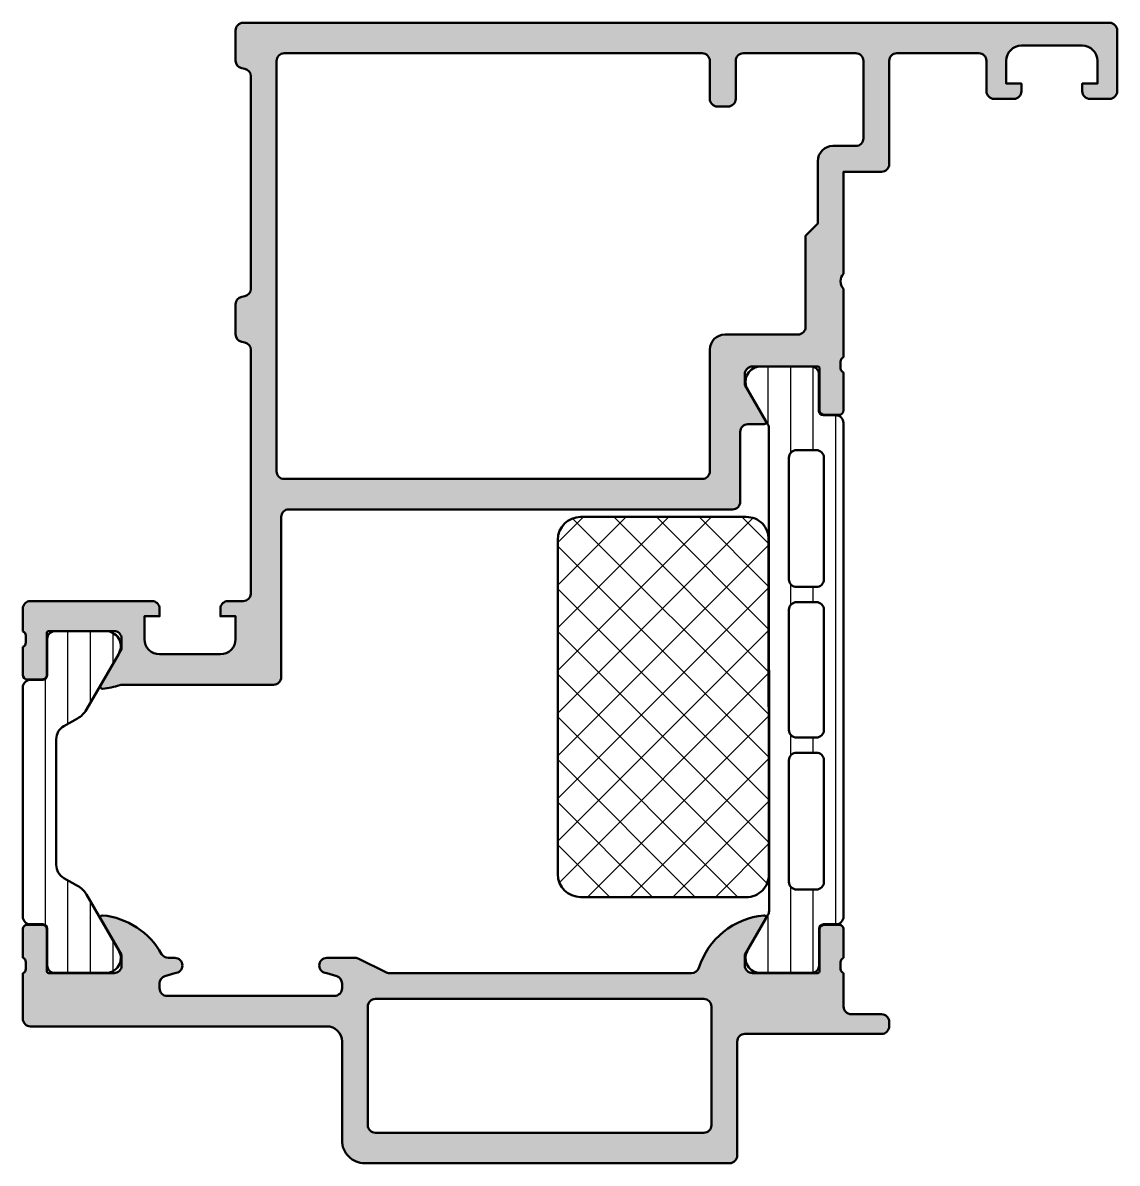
# Model space of a CAD drawing. Extents: x 0 to 72, y 0 to 75.
import ezdxf

# ---------------------------------------------------------------- set-up
doc = ezdxf.new("R2010")
doc.units = 0
for name, color, linetype, lineweight in [('0S-Alu contour', 7, 'Continuous', 50), ('0S-Alu hatch', 252, 'Continuous', 25), ('0S-Plastic contour', 254, 'Continuous', 50), ('0S-Plastic hatch', 253, 'Continuous', 25), ('0S-PT contour', 91, 'Continuous', 50), ('0S-PT hatch', 103, 'Continuous', 25)]:
    doc.layers.add(name, color=color, linetype=linetype, lineweight=lineweight)
pattern_1 = [(90, (0, 0), (-1.4859, 0), [])]

# ---------------------------------------------------------------- blocks, each defined once
blk = doc.blocks.new('431960__8824A9AE_153E_422E_A4E0_F1A59329E22C_')
at = {"layer": '0S-Alu hatch'}
h = blk.add_hatch(color=256, dxfattribs=at)
edge = h.paths.add_edge_path()
edge.add_line((71.49995620048443, 75.00000272596662), (14.49912336423877, 75))
edge.add_arc((14.49915305381014, 74.49997031042923), 0.5000296904521848, 90.00340197226035, 179.996599735218)
edge.add_line((13.99912336423849, 74.49999998509917), (13.99912336423827, 72.50979087050882))
edge.add_arc((14.4991233642385, 72.509790870509), 0.5000000000002327, 180, 258.750488243789)
edge.add_line((14.40158238209602, 72.01939739909761), (14.59666434638146, 71.98059491190284))
edge.add_ellipse((14.49912336423843, 71.49020144049194), major_axis=(-0.4999999999998429, 0), ratio=1, start_angle=180, end_angle=258.7504882437162, ccw=False)
edge.add_line((14.99912336423827, 71.49020144049194), (14.99912336423827, 57.50979134734572))
edge.add_ellipse((14.49912336423792, 57.50979134734595), major_axis=(-0.5000000000003562, 0), ratio=1, start_angle=101.24951175620578, end_angle=180, ccw=False)
edge.add_line((14.59666434638038, 57.01939787593444), (14.40158238209546, 56.98059538874014))
edge.add_arc((14.49912336423798, 56.49020191732953), 0.4999999999994784, 101.2495117562324, 180)
edge.add_line((13.9991233642385, 56.49020191732953), (13.9991233642385, 54.50979134734627))
edge.add_arc((14.49912336423831, 54.50979134734606), 0.4999999999998144, 180, 258.7504882437416)
edge.add_line((14.40158238209551, 54.01939787593516), (14.59666434638091, 53.98059538874026))
edge.add_ellipse((14.49912336423857, 53.49020191732938), major_axis=(-0.4999999999997004, 0), ratio=1, start_angle=180, end_angle=258.750488243794, ccw=False)
edge.add_line((14.99912336423827, 53.49020191732938), (14.99912336423827, 37.44105550127472))
edge.add_ellipse((14.49992942902529, 37.46943533648408), major_axis=(-0.499999999999932, 0), ratio=1, start_angle=89.9999999999996, end_angle=176.7461617141474, ccw=False)
edge.add_line((14.49992942902529, 36.96943533648414), (13.49992942902545, 36.96943533648413))
edge.add_arc((13.49992942902545, 36.46943533648415), 0.4999999999999858, 90.00000000000018, 180)
edge.add_line((12.99992942902546, 36.46943533648415), (12.99992942902546, 35.96943533648414))
edge.add_line((12.99992942902546, 35.96943533648414), (13.99992942902545, 35.96943533648414))
edge.add_line((13.99992942902545, 35.96943533648414), (13.99992942902545, 34.46943533648414))
edge.add_ellipse((12.99992942902546, 34.46943533648414), major_axis=(-0.9999999999999982, 0), ratio=1, start_angle=90.00000000000011, end_angle=180, ccw=False)
edge.add_line((12.99992942902546, 33.46943533648414), (8.999929429025462, 33.46943533648414))
edge.add_ellipse((8.999929429025467, 34.46943533648414), major_axis=(-1, 0), ratio=1, start_angle=0, end_angle=89.99999999999977, ccw=False)
edge.add_line((7.999929429025467, 34.46943533648414), (7.99992942902547, 35.96943533648414))
edge.add_line((7.99992942902547, 35.96943533648414), (8.99992942902547, 35.96943533648413))
edge.add_line((8.99992942902547, 35.96943533648413), (8.99992942902547, 36.46943533648408))
edge.add_arc((8.49992942902547, 36.46943533648414), 0.5, 0, 90)
edge.add_line((8.49992942902547, 36.96943533648414), (0.4999904641815505, 36.96943533648413))
edge.add_arc((0.4999435045378072, 36.4694212609718), 0.5000140777174787, 89.9946189727094, 180.0053810273282)
edge.add_line((-7.05709745237e-05, 36.46937430132773), (-7.0570974529e-05, 34.97015682872069))
edge.add_ellipse((-0.0789070175175795, 34.70263623672763), major_axis=(-0.2788950563273819, 0), ratio=1, start_angle=178.8354106258941, end_angle=253.5801235805032, ccw=False)
edge.add_line((0.1999304290254145, 34.69696782872921), (0.1999304290254002, 34.24337382872903))
edge.add_ellipse((-0.0789376666177582, 34.23771316925185), major_axis=(-0.2789255417371422, 0), ratio=1, start_angle=106.42459455537119, end_angle=181.1628700729101, ccw=False)
edge.add_line((-7.05709745148e-05, 33.97016982872894), (-7.05709745148e-05, 32.11740259864731))
edge.add_arc((0.2999294290254468, 32.11740259864725), 0.2999999999999616, 180, 270)
edge.add_line((0.2999294290254468, 31.81740259864728), (1.279903748068328, 31.81740259864729))
edge.add_arc((1.279903748068385, 32.11740259864717), 0.2999999999998764, 269.9999999999891, 360)
edge.add_line((1.579903748068261, 32.11740259864717), (1.579903748068261, 34.87740059864741))
edge.add_ellipse((1.699903748068098, 34.8774005986474), major_axis=(-0.1199999999998376, 0), ratio=1, start_angle=269.9999999999712, end_angle=360, ccw=False)
edge.add_line((1.699903748068159, 34.99740059864723), (5.999921799630733, 34.99740059864712))
edge.add_ellipse((5.999932121453726, 34.49732796175597), major_axis=(-0.5000726369976718, 0), ratio=1, start_angle=179.9988173780284, end_angle=270.0011826219846, ccw=False)
edge.add_line((6.500004758344873, 34.49731763993309), (6.500004758344843, 33.79721497786972))
edge.add_line((6.500004758344843, 33.79721497786972), (5.11850930072299, 31.40439465484231))
edge.add_arc((5.237986158829606, 31.33541465865217), 0.1379599923797483, 149.9999999998721, 275.6225775506623)
edge.add_arc((4.761832189583952, 36.1739371827675), 4.999854974564036, 275.6203839301118, 288.8623483741424)
edge.add_ellipse((6.539911286044489, 30.96943533648452), major_axis=(-0.4999999999996487, 0), ratio=1, start_angle=269.9999999999984, end_angle=288.8623483741412, ccw=False)
edge.add_line((6.539911286044503, 31.46943533648417), (16.49912336423827, 31.46943533648417))
edge.add_arc((16.49912336423827, 31.96943533648417), 0.5, 270, 360)
edge.add_line((16.99912336423827, 31.96943533648417), (16.99912336423827, 42.49968349648105))
edge.add_ellipse((17.49912336423827, 42.49968349648105), major_axis=(-0.5000000000000046, 0), ratio=1, start_angle=270.0000000000004, end_angle=360, ccw=False)
edge.add_line((17.49912336423827, 42.99968349648106), (46.69941174291055, 42.99968349648125))
edge.add_arc((46.69941174291056, 43.49968349648127), 0.5000000000000214, 269.9999999999992, 359.9968022409847)
edge.add_line((47.19941174213185, 43.49965559076953), (47.19995314873156, 48.09609969850436))
edge.add_ellipse((47.69995314873156, 48.09609969850441), major_axis=(-0.5, 0), ratio=1, start_angle=270.0000000000106, end_angle=360, ccw=False)
edge.add_line((47.69995314873147, 48.59609969850442), (48.76947219169952, 48.59609969850464))
edge.add_arc((48.76123924660209, 48.73490128730498), 0.1390455408795061, 273.3944926787474, 384.0558721559226)
edge.add_line((48.88820845879041, 48.79158004518439), (47.49996382988359, 51.19610580201998))
edge.add_line((47.49996382988359, 51.19610580201998), (47.49996382988392, 51.89610275027252))
edge.add_ellipse((47.99994094268986, 51.89612563879514), major_axis=(-0.4999771133298449, 0), ratio=1, start_angle=-90.00349721634609, end_angle=0.002622951468595147, ccw=False)
edge.add_line((47.99997146026283, 52.39610275119362), (52.29998188283803, 52.3961027511936))
edge.add_ellipse((52.29998188283829, 52.27610275119365), major_axis=(-0.1199999999999548, 0), ratio=1, start_angle=180, end_angle=270.0000000001255, ccw=False)
edge.add_line((52.41998188283825, 52.27610275119365), (52.41998188283817, 49.51610475119417))
edge.add_arc((52.71998188283813, 49.51610475119395), 0.2999999999999545, 180, 269.9999999999728)
edge.add_line((52.71998188283799, 49.216104751194), (53.69995620188085, 49.216104751194))
edge.add_arc((53.69995620188084, 49.51610475119409), 0.3000000000000895, 270.0000000000027, 360)
edge.add_line((53.99995620188093, 49.51610475119409), (53.99995620188091, 51.99956054145022))
edge.add_ellipse((54.07882329752385, 52.26710388197304), major_axis=(-0.2789255417369621, 0), ratio=1, start_angle=-1.1628700728726926, end_angle=73.5754054446839, ccw=False)
edge.add_line((53.79995520188086, 52.27276454145003), (53.79995520188087, 52.72635854144988))
edge.add_ellipse((54.07879264648443, 52.73202694940906), major_axis=(-0.2788950543875584, 0), ratio=1, start_angle=-73.58012358045619, end_angle=1.1645893741433042, ccw=False)
edge.add_line((53.99995620048951, 52.99954753954134), (53.99995618186339, 57.50003787969188))
edge.add_ellipse((54.52490373238915, 58.00003019178678), major_axis=(-0.7249567179887274, 0), ratio=1, start_angle=-43.6052377851002, end_angle=43.60523778513959, ccw=False)
edge.add_line((53.99995618186306, 58.50002250388132), (53.99995618186306, 65.20003019178694))
edge.add_line((53.99995618186306, 65.20003019178694), (56.4999592522315, 65.20004545059435))
edge.add_arc((56.49995620047675, 65.70004492800652), 0.4999994774214736, 270.0003497057004, 360.0000598799125)
edge.add_line((56.99995567789795, 65.70004545055679), (56.99994857109498, 72.50003324354547))
edge.add_ellipse((57.49993477485247, 72.50001652211974), major_axis=(-0.4999862040371152, 0), ratio=1, start_angle=269.9984190234793, end_angle=359.9980838129406, ccw=False)
edge.add_line((57.49994857109464, 73.00000272596651), (62.8999500969736, 73.0000027259664))
edge.add_ellipse((62.89995373633054, 72.50000636532305), major_axis=(-0.4999963606565819, 0), ratio=1, start_angle=179.9995829571355, end_angle=270.00041704262196, ccw=False)
edge.add_line((63.39995009697388, 72.500002725964), (63.39995009697388, 70.50000272595601))
edge.add_arc((63.89995009720667, 70.5000027259664), 0.5000000002327952, 180, 270.0017485278383)
edge.add_line((63.8999653559906, 70.00000272596643), (65.19995314873147, 70.00000272596657))
edge.add_arc((65.1999504078639, 70.50000546683437), 0.5000027408753117, 270.0003140785665, 359.9996859215192)
edge.add_line((65.69995314873171, 70.50000272596753), (65.6999531487317, 71.00000272596655))
edge.add_line((65.6999531487317, 71.00000272596655), (64.6999531487317, 71.00000272596651))
edge.add_line((64.6999531487317, 71.00000272596651), (64.69995314873216, 72.50000272594576))
edge.add_ellipse((65.69995314873164, 72.50000272596697), major_axis=(-0.9999999999994813, 0), ratio=1, start_angle=270.0000000006131, end_angle=360, ccw=False)
edge.add_line((65.69995314872094, 73.50000272596645), (69.69995314873123, 73.5000027259668))
edge.add_ellipse((69.6999440522572, 72.49999362949228), major_axis=(-1.000009096515886, 0), ratio=1, start_angle=180.0005211845822, end_angle=269.9994788151697, ccw=False)
edge.add_line((70.69995314873171, 72.50000272596199), (70.6999531487317, 71.00000272596651))
edge.add_line((70.6999531487317, 71.00000272596651), (69.6999531487317, 71.00000272596651))
edge.add_line((69.6999531487317, 71.00000272596651), (69.6999531487317, 70.50000272595639))
edge.add_arc((70.19992263260866, 70.49997220605984), 0.4999694848084951, 179.996502464076, 270.0078688575056)
edge.add_line((70.19999129715349, 70.00000272596645), (71.49995620048425, 70.00000272596697))
edge.add_arc((71.499971460676, 70.499987469273), 0.4999847435389102, 269.9982512574774, 360.0069943271025)
edge.add_line((71.9999562004895, 70.50004850442888), (71.99995620048946, 74.50000272596651))
edge.add_arc((71.4999256829114, 74.49997220838854), 0.5000305185093481, 0.0034968434056635, 89.99650315716264)
edge = h.paths.add_edge_path()
edge.add_line((16.69954050655171, 45.49967724075116), (16.69911115720779, 72.49311952266274))
edge.add_ellipse((17.19912141223192, 72.49317030279472), major_axis=(-0.5000102576026914, 0), ratio=1, start_angle=-90.00581885514953, end_angle=0.00581885512599456, ccw=False)
edge.add_line((17.1991721923641, 72.99318055781885), (44.69996840720042, 72.99319094330299))
edge.add_ellipse((44.69998128838321, 72.49321908295452), major_axis=(-0.4999718605144009, 0), ratio=1, start_angle=179.9985238421549, end_angle=270.0014761578957, ccw=False)
edge.add_line((45.19995314873168, 72.49320620177139), (45.19995314873169, 69.99320620177102))
edge.add_arc((45.69995314896432, 69.99320620177102), 0.5000000002326317, 180, 270.0017485278408)
edge.add_line((45.69996840774827, 69.49320620177122), (46.39995314871889, 69.49320620175803))
edge.add_arc((46.39995678807548, 69.99320256241428), 0.4999963606694996, 269.9995829574187, 360.0004170428646)
edge.add_line((46.89995314873174, 69.99320620177076), (46.89995314873173, 72.49320620177107))
edge.add_ellipse((47.39995314896483, 72.49320620177107), major_axis=(-0.5000000002331006, 0), ratio=1, start_angle=269.99825147216984, end_angle=360, ccw=False)
edge.add_line((47.39996840774868, 72.99320620177136), (54.79991500175895, 72.99320620177116))
edge.add_ellipse((54.79991085569368, 72.49316390696173), major_axis=(-0.5000422948266209, 0), ratio=1, start_angle=180.004846218292, end_angle=269.9995249361029, ccw=False)
edge.add_line((55.2999531487316, 72.49320620177085), (55.2999455194221, 67.40004850241925))
edge.add_ellipse((54.79995931932164, 67.40003470243418), major_axis=(-0.4999862002909106, 0), ratio=1, start_angle=89.99841859458212, end_angle=180.0015814054485, ccw=False)
edge.add_line((54.79994551933685, 66.90004850233373), (53.29994551932649, 66.90004850233407))
edge.add_arc((53.2999989267291, 65.9000027239001), 1.000045779860081, 90.00305987868455, 179.9965031044813)
edge.add_line((52.29995314873158, 65.9000637590351), (52.29995292106734, 61.80002240817478))
edge.add_line((52.29995292106734, 61.80002240817478), (51.49994856150524, 61.00001804861239))
edge.add_line((51.49994856150524, 61.00001804861239), (51.49994856150527, 55.00035247303015))
edge.add_ellipse((50.99994856150527, 55.00035247303015), major_axis=(-0.5000000000000071, 0), ratio=1, start_angle=90, end_angle=180, ccw=False)
edge.add_line((50.99994856150527, 54.50035247303015), (46.19996989371656, 54.50035247303003))
edge.add_arc((46.19996989371654, 53.50035247303004), 0.9999999999999928, 89.9999999999992, 179.9968022409846)
edge.add_line((45.19996989527401, 53.50040828445481), (45.19952336219886, 45.49966154525103))
edge.add_ellipse((44.69951479858707, 45.49969206009293), major_axis=(-0.5000085645429327, 0), ratio=1, start_angle=90.00349684285499, end_angle=179.9965033165862, ccw=False)
edge.add_line((44.69954531482038, 44.99968349648122), (17.19953425082166, 44.99968349648111))
edge.add_ellipse((17.19953425082177, 45.49967724075116), major_axis=(-0.4999937442700571, 0), ratio=1, start_angle=0, end_angle=89.99999999998698, ccw=False)
at = {"layer": '0S-Alu contour', "color": 7}
for points in [[(13.99912336423849, 74.49999998509917), (13.99912336423827, 72.50979087050882)], [(71.49995620048443, 75.00000272596662), (14.49912336423877, 75)], [(71.9999562004895, 70.50004850442888), (71.99995620048946, 74.50000272596651)], [(17.1991721923641, 72.99318055781885), (44.69996840720042, 72.99319094330299)], [(47.39996840774868, 72.99320620177136), (54.79991500175895, 72.99320620177116)], [(57.49994857109464, 73.00000272596651), (62.8999500969736, 73.0000027259664)], [(65.69995314872094, 73.50000272596645), (69.69995314873123, 73.5000027259668)], [(14.40158238209602, 72.01939739909761), (14.59666434638146, 71.98059491190284)], [(16.69954050655171, 45.49967724075116), (16.69911115720779, 72.49311952266274)], [(45.19995314873168, 72.49320620177139), (45.19995314873169, 69.99320620177102)], [(46.89995314873174, 69.99320620177076), (46.89995314873173, 72.49320620177107)], [(55.2999531487316, 72.49320620177085), (55.2999455194221, 67.40004850241925)], [(56.99995567789795, 65.70004545055679), (56.99994857109498, 72.50003324354547)], [(63.39995009697388, 72.500002725964), (63.39995009697388, 70.50000272595601)], [(65.69995314873171, 70.50000272596753), (65.6999531487317, 71.00000272596655), (64.6999531487317, 71.00000272596651), (64.69995314873216, 72.50000272594576)], [(70.69995314873171, 72.50000272596199), (70.6999531487317, 71.00000272596651), (69.6999531487317, 71.00000272596651), (69.6999531487317, 70.50000272595639)], [(14.99912336423827, 71.49020144049194), (14.99912336423827, 57.50979134734572)], [(63.8999653559906, 70.00000272596643), (65.19995314873147, 70.00000272596657)], [(70.19999129715349, 70.00000272596645), (71.49995620048425, 70.00000272596697)], [(45.69996840774827, 69.49320620177122), (46.39995314871889, 69.49320620175803)], [(54.79994551933685, 66.90004850233373), (53.29994551932649, 66.90004850233407)], [(52.29995314873158, 65.9000637590351), (52.29995292106734, 61.80002240817478), (51.49994856150524, 61.00001804861239), (51.49994856150527, 55.00035247303015)], [(53.99995618186306, 58.50002250388132), (53.99995618186306, 65.20003019178694), (56.4999592522315, 65.20004545059435)], [(14.59666434638038, 57.01939787593444), (14.40158238209546, 56.98059538874014)], [(53.99995620048951, 52.99954753954134), (53.99995618186339, 57.50003787969188)], [(13.9991233642385, 56.49020191732953), (13.9991233642385, 54.50979134734627)], [(14.40158238209551, 54.01939787593516), (14.59666434638091, 53.98059538874026)], [(50.99994856150527, 54.50035247303015), (46.19996989371656, 54.50035247303003)], [(14.99912336423827, 53.49020191732938), (14.99912336423827, 37.44105550127472)], [(45.19996989527401, 53.50040828445481), (45.19952336219886, 45.49966154525103)], [(53.79995520188086, 52.27276454145003), (53.79995520188087, 52.72635854144988)], [(48.88820845879041, 48.79158004518439), (47.49996382988359, 51.19610580201998), (47.49996382988392, 51.89610275027252)], [(47.99997146026283, 52.39610275119362), (52.29998188283803, 52.3961027511936)], [(52.41998188283825, 52.27610275119365), (52.41998188283817, 49.51610475119417)], [(53.99995620188093, 49.51610475119409), (53.99995620188091, 51.99956054145022)], [(52.71998188283799, 49.216104751194), (53.69995620188085, 49.216104751194)], [(47.19941174213185, 43.49965559076953), (47.19995314873156, 48.09609969850436)], [(47.69995314873147, 48.59609969850442), (48.76947219169952, 48.59609969850464)], [(44.69954531482038, 44.99968349648122), (17.19953425082166, 44.99968349648111)], [(17.49912336423827, 42.99968349648106), (46.69941174291055, 42.99968349648125)], [(16.99912336423827, 31.96943533648417), (16.99912336423827, 42.49968349648105)], [(8.49992942902547, 36.96943533648414), (0.4999904641815505, 36.96943533648413)], [(14.49992942902529, 36.96943533648414), (13.49992942902545, 36.96943533648413)], [(-7.05709745237e-05, 36.46937430132773), (-7.0570974529e-05, 34.97015682872069)], [(7.999929429025467, 34.46943533648414), (7.99992942902547, 35.96943533648414), (8.99992942902547, 35.96943533648413), (8.99992942902547, 36.46943533648408)], [(12.99992942902546, 36.46943533648415), (12.99992942902546, 35.96943533648414), (13.99992942902545, 35.96943533648414), (13.99992942902545, 34.46943533648414)], [(0.1999304290254145, 34.69696782872921), (0.1999304290254002, 34.24337382872903)], [(1.579903748068261, 32.11740259864717), (1.579903748068261, 34.87740059864741)], [(1.699903748068159, 34.99740059864723), (5.999921799630733, 34.99740059864712)], [(-7.05709745148e-05, 33.97016982872894), (-7.05709745148e-05, 32.11740259864731)], [(6.500004758344873, 34.49731763993309), (6.500004758344843, 33.79721497786972), (5.11850930072299, 31.40439465484231)], [(12.99992942902546, 33.46943533648414), (8.999929429025462, 33.46943533648414)], [(0.2999294290254468, 31.81740259864728), (1.279903748068328, 31.81740259864729)], [(6.539911286044503, 31.46943533648417), (16.49912336423827, 31.46943533648417)]]:
    blk.add_lwpolyline(points, dxfattribs=at)
for centre, radius, start, end in [((14.49915305381014, 74.49997031042923), 0.5000296904521848, 90.00340197226035, 179.996599735218), ((71.4999256829114, 74.49997220838854), 0.5000305185093481, 0.0034968434056635, 89.99650315716264), ((14.4991233642385, 72.509790870509), 0.5000000000002327, 180, 258.750488243789), ((45.69995314896432, 69.99320620177102), 0.5000000002326317, 180, 270.0017485278408), ((46.39995678807548, 69.99320256241428), 0.4999963606694996, 269.9995829574187, 0.0004170428646345), ((63.89995009720667, 70.5000027259664), 0.5000000002327952, 180, 270.0017485278383), ((65.1999504078639, 70.50000546683437), 0.5000027408753117, 270.0003140785665, 359.9996859215192), ((70.19992263260866, 70.49997220605984), 0.4999694848084951, 179.996502464076, 270.0078688575056), ((71.499971460676, 70.499987469273), 0.4999847435389102, 269.9982512574774, 0.0069943271024821), ((53.2999989267291, 65.9000027239001), 1.000045779860081, 90.00305987868455, 179.9965031044813), ((56.49995620047675, 65.70004492800652), 0.4999994774214736, 270.0003497057004, 5.98799124132e-05), ((14.49912336423798, 56.49020191732953), 0.4999999999994784, 101.2495117562324, 180), ((14.49912336423831, 54.50979134734606), 0.4999999999998144, 180, 258.7504882437416), ((46.19996989371654, 53.50035247303004), 0.9999999999999928, 89.9999999999992, 179.9968022409846), ((52.71998188283813, 49.51610475119395), 0.2999999999999545, 180, 269.9999999999728), ((53.69995620188084, 49.51610475119409), 0.3000000000000895, 270.0000000000027, 0), ((48.76123924660209, 48.73490128730498), 0.1390455408795061, 273.3944926787474, 24.05587215592258), ((46.69941174291056, 43.49968349648127), 0.5000000000000214, 269.9999999999992, 359.9968022409847), ((0.4999435045378072, 36.4694212609718), 0.5000140777174787, 89.9946189727094, 180.0053810273282), ((8.49992942902547, 36.46943533648414), 0.5, 0, 90), ((13.49992942902545, 36.46943533648415), 0.4999999999999858, 90.00000000000018, 180), ((0.2999294290254468, 32.11740259864725), 0.2999999999999616, 180, 270), ((1.279903748068385, 32.11740259864717), 0.2999999999998764, 269.9999999999891, 0), ((16.49912336423827, 31.96943533648417), 0.5, 270, 0), ((5.237986158829606, 31.33541465865217), 0.1379599923797483, 149.9999999998721, 275.6225775506623), ((4.761832189583952, 36.1739371827675), 4.999854974564036, 275.6203839301118, 288.8623483741424)]:
    blk.add_arc(centre, radius, start, end, dxfattribs=at)
at = {"layer": '0S-Alu contour', "color": 7, "extrusion": (0, 0, -1)}
for centre, radius, start, end in [((-17.19912141223192, 72.49317030279472), 0.5000102576026914, 359.994181144874, 90.00581885514958), ((-44.69998128838321, 72.49321908295452), 0.4999718605144009, 89.99852384210429, 180.0014761578452), ((-47.39995314896483, 72.49320620177107), 0.5000000002331006, 0, 90.00174852783016), ((-54.79991085569368, 72.49316390696173), 0.5000422948266209, 90.0004750638971, 179.995153781708), ((-57.49993477485247, 72.50001652211974), 0.4999862040371152, 0.0019161870594297, 90.00158097652073), ((-62.89995373633054, 72.50000636532305), 0.4999963606565819, 89.99958295737802, 180.0004170428646), ((-65.69995314873164, 72.50000272596697), 0.9999999999994813, 0, 89.99999999938689), ((-69.6999440522572, 72.49999362949228), 1.000009096515886, 90.00052118483028, 179.9994788154178), ((-14.49912336423843, 71.49020144049194), 0.4999999999998429, 101.2495117562838, 180), ((-54.79995931932164, 67.40003470243418), 0.4999862002909106, 179.9984185945515, 270.0015814054179), ((-54.52490373238915, 58.00003019178678), 0.7249567179887274, 316.3947622148604, 43.60523778510031), ((-14.49912336423792, 57.50979134734595), 0.5000000000003562, 180, 258.7504882437942), ((-50.99994856150527, 55.00035247303015), 0.5000000000000071, 180, 270), ((-14.49912336423857, 53.49020191732938), 0.4999999999997004, 101.249511756206, 180), ((-54.07879264648443, 52.73202694940906), 0.2788950543875584, 358.8354106258567, 73.58012358045626), ((-47.99994094268986, 51.89612563879514), 0.4999771133298449, 359.9973770485314, 90.0034972163462), ((-52.29998188283829, 52.27610275119365), 0.1199999999999548, 89.99999999987448, 180), ((-54.07882329752385, 52.26710388197304), 0.2789255417369621, 286.4245945553161, 1.162870072872746), ((-47.69995314873156, 48.09609969850441), 0.5, 0, 89.99999999998941), ((-17.19953425082177, 45.49967724075116), 0.4999937442700571, 270.000000000013, 0), ((-44.69951479858707, 45.49969206009293), 0.5000085645429327, 180.0034966834139, 269.996503157145), ((-17.49912336423827, 42.49968349648105), 0.5000000000000046, 0, 89.99999999999959), ((-14.49992942902529, 37.46943533648408), 0.499999999999932, 183.2538382858527, 270.0000000000004), ((0.0789070175175795, 34.70263623672763), 0.2788950563273819, 106.4198764194968, 181.164589374106), ((-1.699903748068098, 34.8774005986474), 0.1199999999998376, 0, 90.00000000002883), ((-5.999932121453726, 34.49732796175597), 0.5000726369976718, 89.9988173780154, 180.0011826219717), ((0.0789376666177582, 34.23771316925185), 0.2789255417371422, 178.8371299270899, 253.5754054446288), ((-8.999929429025467, 34.46943533648414), 1, 270.0000000000002, 0), ((-12.99992942902546, 34.46943533648414), 0.9999999999999982, 180, 269.9999999999999), ((-6.539911286044489, 30.96943533648452), 0.4999999999996487, 71.13765162585877, 90.0000000000016)]:
    blk.add_arc(centre, radius, start, end, dxfattribs=at)
blk = doc.blocks.new('398440__801BE22E_E060_4D27_A090_A6DE9F89F78A_')
at = {"layer": '0S-Alu hatch'}
h = blk.add_hatch(color=256, dxfattribs=at)
edge = h.paths.add_edge_path()
edge.add_arc((22.49995687720123, 1.499821585890855), 1.499956877821018, 179.998352804877, 270.0004814978197)
edge.add_line((22.49996948242229, -0.0001352918771984), (46.49996032714795, 0.0001352918772015))
edge.add_arc((46.49995502666808, 0.5001405923571274), 0.5000053005080206, 270.0006073838122, 359.9993926164032)
edge.add_line((46.99996032714801, 0.5001352918791437), (46.999960327148, 8.000135291877273))
edge.add_ellipse((47.49996593823373, 8.00012968079149), major_axis=(-0.5000056111172098, 0), ratio=1, start_angle=270.00064297584066, end_angle=359.9993570239796, ccw=False)
edge.add_line((47.49996032714804, 8.500135291877214), (56.49995620187553, 8.50013529187703))
edge.add_arc((56.49997146090297, 9.000112404232366), 0.4999771125881856, 269.9982513642132, 360.0034972169345)
edge.add_line((56.99994857255979, 9.00014292181043), (56.99995142846706, 9.299601949613798))
edge.add_arc((56.49994857257404, 9.299594320408573), 0.500002855951227, 0.0008742375329365, 89.99825149883156)
edge.add_line((56.49996383121237, 9.799597176126975), (54.49995620187611, 9.799597176126897))
edge.add_ellipse((54.49993331334827, 10.29957428800153), major_axis=(-0.4999771123985476, 0), ratio=1, start_angle=-0.003497215683921695, end_angle=90.00262295215663, ccw=False)
edge.add_line((53.99995620188109, 10.29960480556867), (53.99999999938021, 12.50009787237394))
edge.add_ellipse((54.07820838925648, 12.76719811588032), major_axis=(-0.2783147360960374, 0), ratio=1, start_angle=-1.2050000022396716, end_angle=73.6796850205692, ccw=False)
edge.add_line((53.79995520188092, 12.77305098214787), (53.79995520188092, 13.22664498214788))
edge.add_ellipse((54.0788232975241, 13.23230564162494), major_axis=(-0.2789255417371506, 0), ratio=1, start_angle=-73.57540544464513, end_angle=1.1628700728869035, ccw=False)
edge.add_line((53.99995620188093, 13.49984898214788), (53.99995620188093, 15.37985998215639))
edge.add_arc((53.69995620188091, 15.37985998215637), 0.3000000000000256, 0, 90.00000000000136)
edge.add_line((53.6999562018809, 15.6798599821564), (52.71998188283814, 15.67985998215639))
edge.add_arc((52.71998188283814, 15.37985998215639), 0.300000000000006, 90, 180)
edge.add_line((52.41998188283814, 15.37985998215639), (52.41998188283813, 12.61986198215639))
edge.add_ellipse((52.29998188283814, 12.61986198215639), major_axis=(-0.1199999999999903, 0), ratio=1, start_angle=90, end_angle=180, ccw=False)
edge.add_line((52.29998188283814, 12.4998619821564), (47.99995620188065, 12.4998619821571))
edge.add_ellipse((47.99995620188073, 12.99986198215742), major_axis=(-0.5000000000003233, 0), ratio=1, start_angle=0, end_angle=89.99999999999022, ccw=False)
edge.add_line((47.4999562018804, 12.99986198215742), (47.49995620188076, 13.69986198215777))
edge.add_line((47.49995620188076, 13.69986198215777), (48.881451659503, 16.0926823051851))
edge.add_arc((48.76183641723258, 16.16174219750914), 0.1381197846480384, 329.9999999999859, 455.6225775507437)
edge.add_arc((49.23817944305319, 11.32325312031488), 4.999999999994374, 95.62257755078116, 162.25158364392)
edge.add_ellipse((43.99995621156345, 12.99986197906325), major_axis=(-0.4999999898376584, 0), ratio=1, start_angle=90.00000000006429, end_angle=162.2515836440106, ccw=False)
edge.add_line((43.99995621156402, 12.49986198922559), (24.11797773865342, 12.49986470811993))
edge.add_ellipse((24.11797773865349, 12.99991887359843), major_axis=(-0.5000541654785025, 0), ratio=1, start_angle=63.430873876174076, end_angle=89.99999999999193, ccw=False)
edge.add_line((23.89431490810074, 12.55267273706785), (22.10523871032008, 13.44736989325601))
edge.add_arc((21.88220456760971, 12.99987042824426), 0.5000000000003478, 63.50829236480919, 89.99999999999265)
edge.add_line((21.88220456760978, 13.49987042824461), (19.9999007515901, 13.49987042824455))
edge.add_arc((19.9999007515901, 12.99987042824455), 0.4999999999999947, 90, 270)
edge.add_line((19.9999007515901, 12.49987042824456), (20.65702212605114, 12.29985529579994))
edge.add_ellipse((20.49989331728188, 11.82518642442244), major_axis=(-0.5000000000000379, 0), ratio=1, start_angle=180, end_angle=251.6839973318931, ccw=False)
edge.add_line((20.99989331728191, 11.82518642442244), (20.99989331728179, 11.4998629266285))
edge.add_ellipse((20.49989312089353, 11.49985549080309), major_axis=(-0.5000001964435464, 0), ratio=1, start_angle=89.99565096740957, end_angle=180.0008520823531, ccw=False)
edge.add_line((20.49985516840967, 10.99985529579993), (9.499900751589687, 10.99985529580002))
edge.add_ellipse((9.499893316886986, 11.49984786126855), major_axis=(-0.4999925655238087, 0), ratio=1, start_angle=-0.0017262243267737176, end_angle=90.0008519668412, ccw=False)
edge.add_line((8.999900751590102, 11.49986292519363), (8.999900751589973, 11.82518642442272))
edge.add_ellipse((9.499900751589848, 11.82518642442268), major_axis=(-0.4999999999998757, 0), ratio=1, start_angle=288.3160026681418, end_angle=360, ccw=False)
edge.add_line((9.342771942820342, 12.29985529579993), (9.999900751589973, 12.49987042824448))
edge.add_arc((9.999900751589973, 12.99987042824448), 0.5, 270, 450)
edge.add_line((9.999900751589973, 13.49987042824448), (9.566731887909159, 13.49987042824436))
edge.add_ellipse((9.56673188790911, 13.99987042823895), major_axis=(-0.499999999994591, 0), ratio=1, start_angle=29.1273764722161, end_angle=90.00000000000551, ccw=False)
edge.add_arc((4.76167751042314, 11.32378143789333), 4.999999999980822, 29.11358337098635, 84.3774224492687)
edge.add_arc((5.238020536238353, 16.16227051507432), 0.1381197846482276, 84.37742244936989, 210.0000000001645)
edge.add_line((5.118405293967951, 16.09321062274986), (6.499900751589745, 13.70039029972252))
edge.add_line((6.499900751589745, 13.70039029972252), (6.49990075158983, 13.00039029972281))
edge.add_ellipse((5.999900751589638, 13.00039029972289), major_axis=(-0.5000000000001918, 0), ratio=1, start_angle=89.99999999999079, end_angle=180, ccw=False)
edge.add_line((5.999900751589558, 12.50039029972269), (1.699875070632508, 12.50039029972266))
edge.add_ellipse((1.699875070632504, 12.62039029972266), major_axis=(-0.120000000000001, 0), ratio=1, start_angle=0, end_angle=90.0000000000017, ccw=False)
edge.add_line((1.579875070632503, 12.62039029972266), (1.579875070632503, 15.38038829972266))
edge.add_arc((1.279875070632499, 15.38038829972266), 0.3000000000000043, 0, 90)
edge.add_line((1.279875070632499, 15.68038829972266), (0.2999007515897212, 15.68038829972266))
edge.add_arc((0.2999007515897176, 15.38038829972265), 0.3000000000000096, 89.99999999999935, 180)
edge.add_line((-9.9248410292e-05, 15.38038829972265), (-9.92484102795e-05, 13.50037729971414))
edge.add_ellipse((-0.0789663440534412, 13.2328339591912), major_axis=(-0.2789255417371423, 0), ratio=1, start_angle=178.8371299271139, end_angle=253.5754054446462, ccw=False)
edge.add_line((0.199901751589719, 13.22717329971415), (0.1999017515897172, 12.77357929971414))
edge.add_ellipse((-0.0796939046947678, 12.76815026845876), major_axis=(-0.2796483602553817, 0), ratio=1, start_angle=106.55759204132849, end_angle=181.1123974420114, ccw=False)
edge.add_line((-6.197922e-10, 12.50009787237394), (-9.92484101552e-05, 9.499860968928546))
edge.add_arc((0.4998776882077145, 9.49983790554616), 0.4999769371498139, 179.9973570091198, 270.0026429908271)
edge.add_line((0.4999007515898591, 8.99986096892829), (19.99999999999995, 8.999853339533816))
edge.add_ellipse((19.99995682087093, 7.999810160046262), major_axis=(-1.000043180419731, 0), ratio=1, start_angle=180.0029110088259, end_angle=269.9975261249663, ccw=False)
edge.add_line((20.99999999999995, 7.999860968928662), (21.00000000000007, 1.499864708123029))
edge = h.paths.add_edge_path()
edge.add_ellipse((44.79992675588053, 2.500150549967628), major_axis=(-0.5000305197423778, 0), ratio=1, start_angle=90.00611947540511, end_angle=179.9982516583455, ccw=False)
edge.add_line((44.79998016163725, 2.000120033077253), (23.19995727539043, 1.999864708123171))
edge.add_ellipse((23.19998141514552, 2.499888847878553), major_axis=(-0.5000241403380816, 0), ratio=1, start_angle=0.0027660786490741884, end_angle=89.99723392137588, ccw=False)
edge.add_line((22.69995727539015, 2.499864708123583), (22.69995727539066, 10.29986165636544))
edge.add_ellipse((23.19995727539039, 10.29986165636544), major_axis=(-0.49999999999973, 0), ratio=1, start_angle=270.00000000000324, end_angle=360, ccw=False)
edge.add_line((23.19995727539036, 10.79986165636517), (44.80022785913933, 10.79986165636524))
edge.add_ellipse((44.80022785914441, 10.30013224011948), major_axis=(-0.4997294162457529, 0), ratio=1, start_angle=180, end_angle=270.0000000005817, ccw=False)
edge.add_line((45.29995727539017, 10.30013224011944), (45.29995727539011, 2.50013529187718))
at = {"layer": '0S-Alu contour', "color": 7}
for points in [[(5.118405293967951, 16.09321062274986), (6.499900751589745, 13.70039029972252), (6.49990075158983, 13.00039029972281)], [(47.4999562018804, 12.99986198215742), (47.49995620188076, 13.69986198215777), (48.881451659503, 16.0926823051851)], [(-9.9248410292e-05, 15.38038829972265), (-9.92484102795e-05, 13.50037729971414)], [(1.279875070632499, 15.68038829972266), (0.2999007515897212, 15.68038829972266)], [(1.579875070632503, 12.62039029972266), (1.579875070632503, 15.38038829972266)], [(52.41998188283814, 15.37985998215639), (52.41998188283813, 12.61986198215639)], [(53.6999562018809, 15.6798599821564), (52.71998188283814, 15.67985998215639)], [(53.99995620188093, 13.49984898214788), (53.99995620188093, 15.37985998215639)], [(0.199901751589719, 13.22717329971415), (0.1999017515897172, 12.77357929971414)], [(9.999900751589973, 13.49987042824448), (9.566731887909159, 13.49987042824436)], [(21.88220456760978, 13.49987042824461), (19.9999007515901, 13.49987042824455)], [(23.89431490810074, 12.55267273706785), (22.10523871032008, 13.44736989325601)], [(53.79995520188092, 12.77305098214787), (53.79995520188092, 13.22664498214788)], [(-6.197922e-10, 12.50009787237394), (-9.92484101552e-05, 9.499860968928546)], [(5.999900751589558, 12.50039029972269), (1.699875070632508, 12.50039029972266)], [(9.342771942820342, 12.29985529579993), (9.999900751589973, 12.49987042824448)], [(19.9999007515901, 12.49987042824456), (20.65702212605114, 12.29985529579994)], [(43.99995621156402, 12.49986198922559), (24.11797773865342, 12.49986470811993)], [(52.29998188283814, 12.4998619821564), (47.99995620188065, 12.4998619821571)], [(53.99995620188109, 10.29960480556867), (53.99999999938021, 12.50009787237394)], [(8.999900751590102, 11.49986292519363), (8.999900751589973, 11.82518642442272)], [(20.99989331728191, 11.82518642442244), (20.99989331728179, 11.4998629266285)], [(20.49985516840967, 10.99985529579993), (9.499900751589687, 10.99985529580002)], [(23.19995727539036, 10.79986165636517), (44.80022785913933, 10.79986165636524)], [(22.69995727539015, 2.499864708123583), (22.69995727539066, 10.29986165636544)], [(45.29995727539017, 10.30013224011944), (45.29995727539011, 2.50013529187718)], [(56.49996383121237, 9.799597176126975), (54.49995620187611, 9.799597176126897)], [(56.99994857255979, 9.00014292181043), (56.99995142846706, 9.299601949613798)], [(0.4999007515898591, 8.99986096892829), (19.99999999999995, 8.999853339533816)], [(47.49996032714804, 8.500135291877214), (56.49995620187553, 8.50013529187703)], [(20.99999999999995, 7.999860968928662), (21.00000000000007, 1.499864708123029)], [(46.99996032714801, 0.5001352918791437), (46.999960327148, 8.000135291877273)], [(44.79998016163725, 2.000120033077253), (23.19995727539043, 1.999864708123171)], [(22.49996948242229, -0.0001352918771984), (46.49996032714795, 0.0001352918772015)]]:
    blk.add_lwpolyline(points, dxfattribs=at)
for centre, radius, start, end in [((5.238020536238353, 16.16227051507432), 0.1381197846482276, 84.37742244936989, 210.0000000001645), ((4.76167751042314, 11.32378143789333), 4.999999999980822, 29.11358337098635, 84.3774224492687), ((49.23817944305319, 11.32325312031488), 4.999999999994374, 95.62257755078116, 162.25158364392), ((48.76183641723258, 16.16174219750914), 0.1381197846480384, 329.9999999999859, 95.62257755074378), ((0.2999007515897176, 15.38038829972265), 0.3000000000000096, 89.99999999999935, 180), ((1.279875070632499, 15.38038829972266), 0.3000000000000043, 0, 90), ((52.71998188283814, 15.37985998215639), 0.300000000000006, 90, 180), ((53.69995620188091, 15.37985998215637), 0.3000000000000256, 0, 90.00000000000136), ((9.999900751589973, 12.99987042824448), 0.5, 270, 90), ((19.9999007515901, 12.99987042824455), 0.4999999999999947, 90, 270), ((21.88220456760971, 12.99987042824426), 0.5000000000003478, 63.50829236480919, 89.99999999999265), ((56.49994857257404, 9.299594320408573), 0.500002855951227, 0.0008742375329365, 89.99825149883156), ((0.4998776882077145, 9.49983790554616), 0.4999769371498139, 179.9973570091198, 270.0026429908271), ((56.49997146090297, 9.000112404232366), 0.4999771125881856, 269.9982513642132, 0.0034972169344843), ((22.49995687720123, 1.499821585890855), 1.499956877821018, 179.998352804877, 270.0004814978197), ((46.49995502666808, 0.5001405923571274), 0.5000053005080206, 270.0006073838122, 359.9993926164032)]:
    blk.add_arc(centre, radius, start, end, dxfattribs=at)
at = {"layer": '0S-Alu contour', "color": 7, "extrusion": (0, 0, -1)}
for centre, radius, start, end in [((0.0789663440534412, 13.2328339591912), 0.2789255417371423, 106.4245945553538, 181.1628700728862), ((-9.56673188790911, 13.99987042823895), 0.499999999994591, 269.9999999999945, 330.8726235277839), ((0.0796939046947678, 12.76815026845876), 0.2796483602553817, 178.8876025579886, 253.4424079586715), ((-5.999900751589638, 13.00039029972289), 0.5000000000001918, 180, 270.0000000000092), ((-43.99995621156345, 12.99986197906325), 0.4999999898376585, 197.7484163559895, 269.9999999999357), ((-47.99995620188073, 12.99986198215742), 0.5000000000003233, 270.0000000000098, 0), ((-54.07820838925648, 12.76719811588032), 0.2783147360960374, 286.3203149794308, 1.205000002239651), ((-54.0788232975241, 13.23230564162494), 0.2789255417371506, 358.8371299271131, 73.57540544464514), ((-1.699875070632504, 12.62039029972266), 0.120000000000001, 269.9999999999983, 0), ((-9.499900751589848, 11.82518642442268), 0.4999999999998757, 0, 71.6839973318582), ((-20.49989331728188, 11.82518642442244), 0.5000000000000379, 108.3160026681069, 180), ((-24.11797773865349, 12.99991887359843), 0.5000541654785025, 270.0000000000081, 296.5691261238259), ((-52.29998188283814, 12.61986198215639), 0.1199999999999903, 180, 270), ((-9.499893316886986, 11.49984786126855), 0.4999925655238087, 269.9991480331588, 0.0017262243267506), ((-20.49989312089353, 11.49985549080309), 0.5000001964435464, 179.9991479176469, 270.0043490325905), ((-23.19995727539039, 10.29986165636544), 0.49999999999973, 0, 89.99999999999675), ((-44.80022785914441, 10.30013224011948), 0.4997294162457529, 89.99999999941834, 180), ((-54.49993331334827, 10.29957428800153), 0.4999771123985476, 269.9973770478434, 0.0034972156838963), ((-19.99995682087093, 7.999810160046262), 1.000043180419731, 90.00247387503366, 179.9970889911741), ((-47.49996593823373, 8.00012968079149), 0.5000056111172098, 0.0006429760203832, 89.99935702415934), ((-23.19998141514552, 2.499888847878553), 0.5000241403380816, 270.0027660786241, 359.9972339213509), ((-44.79992675588053, 2.500150549967628), 0.5000305197423778, 180.0017483416546, 269.9938805245949)]:
    blk.add_arc(centre, radius, start, end, dxfattribs=at)
blk = doc.blocks.new('431980__052BA5D2_B445_4C89_B305_AC340AE7B940_')
at = {"layer": '0S-PT hatch'}
h = blk.add_hatch(dxfattribs=at)
h.set_pattern_fill('ANSI37', color=256, scale=0.625, angle=90, style=0)
h.set_pattern_definition([(135, (0, 0), (-1.403165018917055, -1.403165018917055), []), (225, (0, 0), (1.403165018917055, -1.403165018917055), [])])
edge = h.paths.add_edge_path()
edge.add_arc((36.69996806862447, 19.00009660075562), 1.500001780491567, 180.0000680184912, 269.999931990353)
edge.add_line((36.69996628813397, 17.50009482026511), (47.59999871306073, 17.50009482026511))
edge.add_arc((47.61295120513046, 18.96882402178528), 1.468786313406034, 269.494730620795, 361.2199324981107)
edge.add_line((49.08140459955989, 19.00009482026512), (49.06030781077294, 41.00009482026511))
edge.add_arc((47.6271809887667, 41.06572361631807), 1.434628741809196, 357.3780214507459, 451.0856626742428)
edge.add_line((47.59999871306071, 42.50009482026512), (36.69996628813397, 42.5000948202651))
edge.add_arc((36.69997123201377, 41.00008987638529), 1.500004943887955, 90.0001888416759, 179.9998111576982)
edge.add_line((35.19996628813397, 41.00009482028148), (35.19996628813397, 19.00009482026511))
at = {"layer": '0S-PT contour', "color": 7}
for points in [[(47.59999871306071, 42.50009482026512), (36.69996628813397, 42.5000948202651)], [(35.19996628813397, 41.00009482028148), (35.19996628813397, 19.00009482026511)], [(49.08140459955989, 19.00009482026512), (49.06030781077294, 41.00009482026511)], [(36.69996628813397, 17.50009482026511), (47.59999871306073, 17.50009482026511)]]:
    blk.add_lwpolyline(points, dxfattribs=at)
for centre, radius, start, end in [((36.69997123201377, 41.00008987638529), 1.500004943887955, 90.0001888416759, 179.9998111576982), ((47.6271809887667, 41.06572361631807), 1.434628741809196, 357.3780214507459, 91.08566267424274), ((36.69996806862447, 19.00009660075562), 1.500001780491567, 180.0000680184912, 269.999931990353), ((47.61295120513046, 18.96882402178528), 1.468786313406034, 269.494730620795, 1.219932498110656)]:
    blk.add_arc(centre, radius, start, end, dxfattribs=at)
blk = doc.blocks.new('284454__AA377C58_1702_4E39_AF8A_47F32DAA9AEF___D2FAC261_04C5_4896_AA9C_BFD31F46EA20_')
at = {"layer": '0S-Plastic hatch'}
h = blk.add_hatch(dxfattribs=at)
h.set_pattern_fill('ANSI31', color=256, scale=0.4680000000000001, angle=45, style=0)
h.set_pattern_definition(pattern_1)
edge = h.paths.add_edge_path()
edge.add_ellipse((53.48771800708241, 48.68639666645501), major_axis=(-0.499997321097979, 0), ratio=1, start_angle=179.9996930176151, end_angle=270.0003069820262, ccw=False)
edge.add_line((53.9877153281732, 48.68639398754581), (53.99228467058725, 16.21009487237393))
edge.add_ellipse((53.49228734949645, 16.21009219346473), major_axis=(-0.499997321097979, 0), ratio=1, start_angle=89.99969301797381, end_angle=180.000306982385, ccw=False)
edge.add_line((53.49228467058726, 15.71009487237393), (52.68195333725393, 15.71009487237393))
edge.add_arc((52.68195333725394, 15.41009487237392), 0.3000000000000185, 90.00000000000136, 180)
edge.add_line((52.38195333725392, 15.41009487237392), (52.38228528765095, 13.01009648943759))
edge.add_ellipse((51.88228931021235, 13.0100938498125), major_axis=(-0.4999959774455549, 0), ratio=1, start_angle=89.99969751881491, end_angle=180.0003024817733, ccw=False)
edge.add_line((51.88228667058729, 12.51009787237391), (48.40574517248777, 12.51009787237392))
edge.add_ellipse((48.54805582147913, 13.49991594709678), major_axis=(-0.9999960709244804, 0), ratio=1, start_angle=-32.72701609984068, end_angle=81.81839194809982, ccw=False)
edge.add_line((47.70680317248777, 14.04055087237393), (49.02527288697442, 16.32420771912412))
edge.add_arc((48.59226017024366, 16.57420769342367), 0.5000000000003301, 330.0000034006773, 359.9999400896623)
edge.add_line((49.09226017024372, 16.57420717060735), (49.08769082782973, 48.32228168926461))
edge.add_arc((48.58769082782973, 48.32228116649591), 0.5000000000002732, 5.98981694121e-05, 29.99999659934432)
edge.add_line((49.02070354456035, 48.57228114079561), (47.70223383007376, 50.8559379875458))
edge.add_ellipse((48.54348647906508, 51.39657291282297), major_axis=(-0.9999960709244614, 0), ratio=1, start_angle=-81.81839194809828, end_angle=32.72701609984267, ccw=False)
edge.add_line((48.40117583007369, 52.38639098754581), (51.87771732817322, 52.38639098754581))
edge.add_ellipse((51.8777199677983, 51.88639501010722), major_axis=(-0.499995977445562, 0), ratio=1, start_angle=179.9996975182268, end_angle=270.00030248118753, ccw=False)
edge.add_line((52.3777159452369, 51.88639237047702), (52.37738399483987, 49.48639398754581))
edge.add_arc((52.67738399483986, 49.4863939875458), 0.29999999999999, 180, 269.9999999999986)
edge.add_line((52.67738399483985, 49.18639398754582), (53.48771532817321, 49.18639398754582))
edge = h.paths.add_edge_path()
edge.add_arc((52.20667770531484, 38.39697274150792), 0.500000002087643, 269.9981008973838, 360)
edge.add_line((52.70667770740249, 38.3969727396898), (52.70667770740249, 46.39698494637696))
edge.add_arc((52.20669296619158, 46.39698494638216), 0.4999847412109091, 0, 90)
edge.add_line((52.20669296619158, 46.89696968759307), (50.90668228503918, 46.89696968759308))
edge.add_arc((50.90668228503918, 46.39695442880404), 0.5000152587890412, 90.00000000000081, 180)
edge.add_line((50.40666702625014, 46.39695442879883), (50.40666702625014, 38.39697273969733))
edge.add_arc((50.90666338689347, 38.39696910033827), 0.4999963606565677, 179.9995829571354, 270.0004170425911)
edge.add_line((50.90666702625014, 37.89697273969494), (52.20666113251803, 37.89697273969494))
edge = h.paths.add_edge_path()
edge.add_arc((52.20667770532526, 18.49697579362019), 0.5000000020876358, 269.9981008973821, 360)
edge.add_line((52.70667770741289, 18.49697579180207), (52.70667770741289, 26.49697273968974))
edge.add_arc((52.20667770525558, 26.49697273781228), 0.5000000021573144, 0, 90.00189908949643)
edge.add_line((52.20666113257326, 26.99697273969494), (50.90666702626052, 26.99697273969495))
edge.add_arc((50.90666338690381, 26.4969763790517), 0.4999963606565038, 89.9995829574049, 180.0004170428646)
edge.add_line((50.40666702626054, 26.49697273969493), (50.40666702626054, 18.49697579180965))
edge.add_arc((50.90666338690392, 18.49697215245059), 0.4999963606566175, 179.9995829571354, 270.0004170425854)
edge.add_line((50.90666702626055, 17.99697579180721), (52.20666113252844, 17.99697579180721))
edge = h.paths.add_edge_path()
edge.add_arc((52.20667770740249, 28.49697273969494), 0.4999999999999965, 269.999999998808, 360)
edge.add_line((52.70667770740249, 28.49697273968974), (52.70667770740249, 36.39697273968975))
edge.add_arc((52.20667770740249, 36.39697273969495), 0.5, 0, 90)
edge.add_line((52.20667770740249, 36.89697273969495), (50.90666702625014, 36.89697273969495))
edge.add_arc((50.90666702625014, 36.39697273969495), 0.4999999999999929, 89.9999999999992, 180)
edge.add_line((50.40666702625014, 36.39697273968976), (50.40666702625014, 28.49697273969495))
edge.add_arc((50.90666702625016, 28.49697273969495), 0.5000000000000142, 180, 269.9999999988063)
edge.add_line((50.90666702623974, 27.99697273969494), (52.20667770739209, 27.99697273969494))
at = {"layer": '0S-Alu contour', "color": 7}
for points in [[(52.20669296619158, 46.89696968759307), (50.90668228503918, 46.89696968759308)], [(50.40666702625014, 46.39695442879883), (50.40666702625014, 38.39697273969733)], [(52.70667770740249, 38.3969727396898), (52.70667770740249, 46.39698494637696)], [(50.90666702625014, 37.89697273969494), (52.20666113251803, 37.89697273969494)], [(52.20667770740249, 36.89697273969495), (50.90666702625014, 36.89697273969495)], [(50.40666702625014, 36.39697273968976), (50.40666702625014, 28.49697273969495)], [(52.70667770740249, 28.49697273968974), (52.70667770740249, 36.39697273968975)], [(50.90666702623974, 27.99697273969494), (52.20667770739209, 27.99697273969494)], [(50.40666702626054, 26.49697273969493), (50.40666702626054, 18.49697579180965)], [(52.20666113257326, 26.99697273969494), (50.90666702626052, 26.99697273969495)], [(52.70667770741289, 18.49697579180207), (52.70667770741289, 26.49697273968974)], [(50.90666702626055, 17.99697579180721), (52.20666113252844, 17.99697579180721)]]:
    blk.add_lwpolyline(points, dxfattribs=at)
for centre, radius, start, end in [((50.90668228503918, 46.39695442880404), 0.5000152587890412, 90.00000000000081, 180), ((52.20669296619158, 46.39698494638216), 0.4999847412109091, 0, 90), ((50.90666338689347, 38.39696910033827), 0.4999963606565677, 179.9995829571354, 270.0004170425911), ((52.20667770531484, 38.39697274150792), 0.500000002087643, 269.9981008973838, 0), ((50.90666702625014, 36.39697273969495), 0.4999999999999929, 89.9999999999992, 180), ((52.20667770740249, 36.39697273969495), 0.5, 0, 90), ((50.90666702625016, 28.49697273969495), 0.5000000000000142, 180, 269.9999999988063), ((52.20667770740249, 28.49697273969494), 0.4999999999999965, 269.999999998808, 0), ((50.90666338690381, 26.4969763790517), 0.4999963606565038, 89.9995829574049, 180.0004170428646), ((52.20667770525558, 26.49697273781228), 0.5000000021573144, 0, 90.00189908949643), ((50.90666338690392, 18.49697215245059), 0.4999963606566175, 179.9995829571354, 270.0004170425854), ((52.20667770532526, 18.49697579362019), 0.5000000020876358, 269.9981008973821, 0)]:
    blk.add_arc(centre, radius, start, end, dxfattribs=at)
at = {"layer": '0S-Plastic contour', "color": 7}
for points in [[(48.40117583007369, 52.38639098754581), (51.87771732817322, 52.38639098754581)], [(52.3777159452369, 51.88639237047702), (52.37738399483987, 49.48639398754581)], [(49.02070354456035, 48.57228114079561), (47.70223383007376, 50.8559379875458)], [(52.67738399483985, 49.18639398754582), (53.48771532817321, 49.18639398754582)], [(49.09226017024372, 16.57420717060735), (49.08769082782973, 48.32228168926461)], [(53.9877153281732, 48.68639398754581), (53.99228467058725, 16.21009487237393)], [(47.70680317248777, 14.04055087237393), (49.02527288697442, 16.32420771912412)], [(52.38195333725392, 15.41009487237392), (52.38228528765095, 13.01009648943759)], [(53.49228467058726, 15.71009487237393), (52.68195333725393, 15.71009487237393)], [(51.88228667058729, 12.51009787237391), (48.40574517248777, 12.51009787237392)]]:
    blk.add_lwpolyline(points, dxfattribs=at)
at = {"layer": '0S-Plastic contour', "color": 7, "extrusion": (0, 0, -1)}
for centre, radius, start, end in [((-48.54348647906508, 51.39657291282297), 0.9999960709244614, 327.2729839001573, 81.81839194809844), ((-51.8777199677983, 51.88639501010722), 0.499995977445562, 89.9996975188125, 180.0003024817733), ((-53.48771800708241, 48.68639666645501), 0.499997321097979, 89.99969301797381, 180.0003069823849), ((-53.49228734949645, 16.21009219346473), 0.499997321097979, 179.999693017615, 270.0003069820262), ((-48.54805582147913, 13.49991594709678), 0.9999960709244804, 278.1816080519002, 32.72701609984066), ((-51.88228931021235, 13.0100938498125), 0.4999959774455549, 179.9996975182267, 270.0003024811851)]:
    blk.add_arc(centre, radius, start, end, dxfattribs=at)
at = {"layer": '0S-Plastic contour', "color": 7}
for centre, radius, start, end in [((52.67738399483986, 49.4863939875458), 0.29999999999999, 180, 269.9999999999986), ((48.58769082782973, 48.32228116649591), 0.5000000000002732, 5.98981694121e-05, 29.99999659934432), ((48.59226017024366, 16.57420769342367), 0.5000000000003301, 330.0000034006773, 359.9999400896623), ((52.68195333725394, 15.41009487237392), 0.3000000000000185, 90.00000000000136, 180)]:
    blk.add_arc(centre, radius, start, end, dxfattribs=at)
blk = doc.blocks.new('284454__2991E25C_E561_46B3_BD43_3D30F3759177___A39E5268_7DD7_4533_8AA1_3F3E6CC0E0B8_')
at = {"layer": '0S-Plastic hatch'}
h = blk.add_hatch(dxfattribs=at)
h.set_pattern_fill('ANSI31', color=256, scale=0.4680000000000001, angle=45, style=0)
h.set_pattern_definition(pattern_1)
edge = h.paths.add_edge_path()
edge.add_arc((0.4999973204710387, 31.29009755127597), 0.499997321105152, 89.99969301797422, 180.0003069823849)
edge.add_line((-6.269403e-10, 31.29009487236677), (-6.197638e-10, 16.21009487237395))
edge.add_arc((0.4999973204710387, 16.21009219346475), 0.499997321097979, 179.999693017615, 270.0003069820262)
edge.add_line((0.4999999993802362, 15.71009487237395), (1.31033133271357, 15.71009487237395))
edge.add_ellipse((1.31033133271357, 15.41009487237395), major_axis=(-0.3000000000000007, 0), ratio=1, start_angle=180, end_angle=270, ccw=False)
edge.add_line((1.61033133271357, 15.41009487237395), (1.609999382316548, 13.01009648943764))
edge.add_arc((2.109995359755163, 13.01009384981256), 0.4999959774455833, 179.9996975182267, 270.0003024811859)
edge.add_line((2.109997999380237, 12.51009787237395), (5.58653949747971, 12.51009787237395))
edge.add_arc((5.444228848488361, 13.4999159470968), 0.9999960709244753, 278.1816080518995, 392.7270160998403)
edge.add_line((6.285481497479709, 14.04055087237394), (4.188713562654712, 17.67225996496694))
edge.add_arc((2.889675412463599, 16.92226004206828), 1.499999999999982, 29.99999659934485, 62.00574536424305)
edge.add_line((3.593749946055007, 18.24675203945746), (2.700000999380232, 18.74843087237395))
edge.add_ellipse((3.199999408078419, 19.61445766681882), major_axis=(-1.000000408698504, 0), ratio=1, start_angle=4.5515024623909994e-05, end_angle=60.00011879919862, ccw=False)
edge.add_line((2.19999899938023, 19.61445687243146), (2.199998999380234, 27.88573287237396))
edge.add_ellipse((3.199999408078415, 27.88573207792908), major_axis=(-1.000000408698496, 0), ratio=1, start_angle=299.99988120080116, end_angle=359.9999544849754, ccw=False)
edge.add_line((2.700000999380238, 28.75175887237394), (3.593749946055019, 29.25343770529043))
edge.add_arc((2.889675412463574, 30.57792970267959), 1.499999999999975, 297.9942546357587, 330.0000034006568)
edge.add_line((4.188713562654703, 29.82792977978097), (6.285481497479704, 33.45963887237394))
edge.add_arc((5.444228848488359, 34.00027379765109), 0.9999960709244714, 327.2729839001596, 441.8183919481005)
edge.add_line((5.586539497479707, 34.99009187237394), (2.119997999380238, 34.99009187237395))
edge.add_arc((2.11499535975517, 34.48509594772798), 0.5050207028551024, 89.43242955560187, 179.4330345179731)
edge.add_line((1.609999382316548, 34.49009325531026), (1.610331332713567, 32.09009487237396))
edge.add_ellipse((1.310331332713555, 32.09009487237395), major_axis=(-0.3000000000000114, 0), ratio=1, start_angle=90.00000000000068, end_angle=180, ccw=False)
edge.add_line((1.310331332713559, 31.79009487237394), (0.4999999993802327, 31.79009487237395))
at = {"layer": '0S-Plastic contour', "color": 7}
for points in [[(5.586539497479707, 34.99009187237394), (2.119997999380238, 34.99009187237395)], [(1.609999382316548, 34.49009325531026), (1.610331332713567, 32.09009487237396)], [(4.188713562654703, 29.82792977978097), (6.285481497479704, 33.45963887237394)], [(1.310331332713559, 31.79009487237394), (0.4999999993802327, 31.79009487237395)], [(-6.269403e-10, 31.29009487236677), (-6.197638e-10, 16.21009487237395)], [(2.700000999380238, 28.75175887237394), (3.593749946055019, 29.25343770529043)], [(2.19999899938023, 19.61445687243146), (2.199998999380234, 27.88573287237396)], [(3.593749946055007, 18.24675203945746), (2.700000999380232, 18.74843087237395)], [(6.285481497479709, 14.04055087237394), (4.188713562654712, 17.67225996496694)], [(0.4999999993802362, 15.71009487237395), (1.31033133271357, 15.71009487237395)], [(1.61033133271357, 15.41009487237395), (1.609999382316548, 13.01009648943764)], [(2.109997999380237, 12.51009787237395), (5.58653949747971, 12.51009787237395)]]:
    blk.add_lwpolyline(points, dxfattribs=at)
for centre, radius, start, end in [((2.11499535975517, 34.48509594772798), 0.5050207028551024, 89.43242955560187, 179.4330345179731), ((5.444228848488359, 34.00027379765109), 0.9999960709244714, 327.2729839001596, 81.81839194810057), ((0.4999973204710387, 31.29009755127597), 0.499997321105152, 89.99969301797422, 180.0003069823849), ((2.889675412463574, 30.57792970267959), 1.499999999999975, 297.9942546357587, 330.0000034006568), ((2.889675412463599, 16.92226004206828), 1.499999999999982, 29.99999659934485, 62.00574536424305), ((0.4999973204710387, 16.21009219346475), 0.499997321097979, 179.999693017615, 270.0003069820262), ((5.444228848488361, 13.4999159470968), 0.9999960709244753, 278.1816080518995, 32.72701609984038), ((2.109995359755163, 13.01009384981256), 0.4999959774455833, 179.9996975182267, 270.0003024811859)]:
    blk.add_arc(centre, radius, start, end, dxfattribs=at)
at = {"layer": '0S-Plastic contour', "color": 7, "extrusion": (0, 0, -1)}
for centre, radius, start, end in [((-1.310331332713555, 32.09009487237395), 0.3000000000000114, 180, 269.9999999999993), ((-3.199999408078415, 27.88573207792908), 1.000000408698496, 4.55150246153e-05, 60.00011879919886), ((-3.199999408078419, 19.61445766681882), 1.000000408698504, 299.9998812008014, 359.9999544849754), ((-1.31033133271357, 15.41009487237395), 0.3000000000000007, 90, 180)]:
    blk.add_arc(centre, radius, start, end, dxfattribs=at)
blk = doc.blocks.new('431980__A0B9A8FC_9659_4F63_ADC5_8F0394585BFD_')
at = {"layer": '0S-Alu contour', "color": 7}
for name in ['431960__8824A9AE_153E_422E_A4E0_F1A59329E22C_', '398440__801BE22E_E060_4D27_A090_A6DE9F89F78A_']:
    blk.add_blockref(name, (0, 0), dxfattribs=at)
at = {"layer": '0S-Plastic contour', "color": 7}
for name in ['284454__AA377C58_1702_4E39_AF8A_47F32DAA9AEF___D2FAC261_04C5_4896_AA9C_BFD31F46EA20_', '284454__2991E25C_E561_46B3_BD43_3D30F3759177___A39E5268_7DD7_4533_8AA1_3F3E6CC0E0B8_']:
    blk.add_blockref(name, (0, 0), dxfattribs=at)
at = {"layer": '0S-PT contour', "color": 7}
blk.add_blockref('431980__052BA5D2_B445_4C89_B305_AC340AE7B940_', (0, 0), dxfattribs=at)

msp = doc.modelspace()

# ---------------------------------------------------------------- block references
at = {"layer": '0S-Alu contour', "color": 7}
msp.add_blockref('431980__A0B9A8FC_9659_4F63_ADC5_8F0394585BFD_', (0, 0), dxfattribs=at)

doc.saveas('drawing.dxf')
